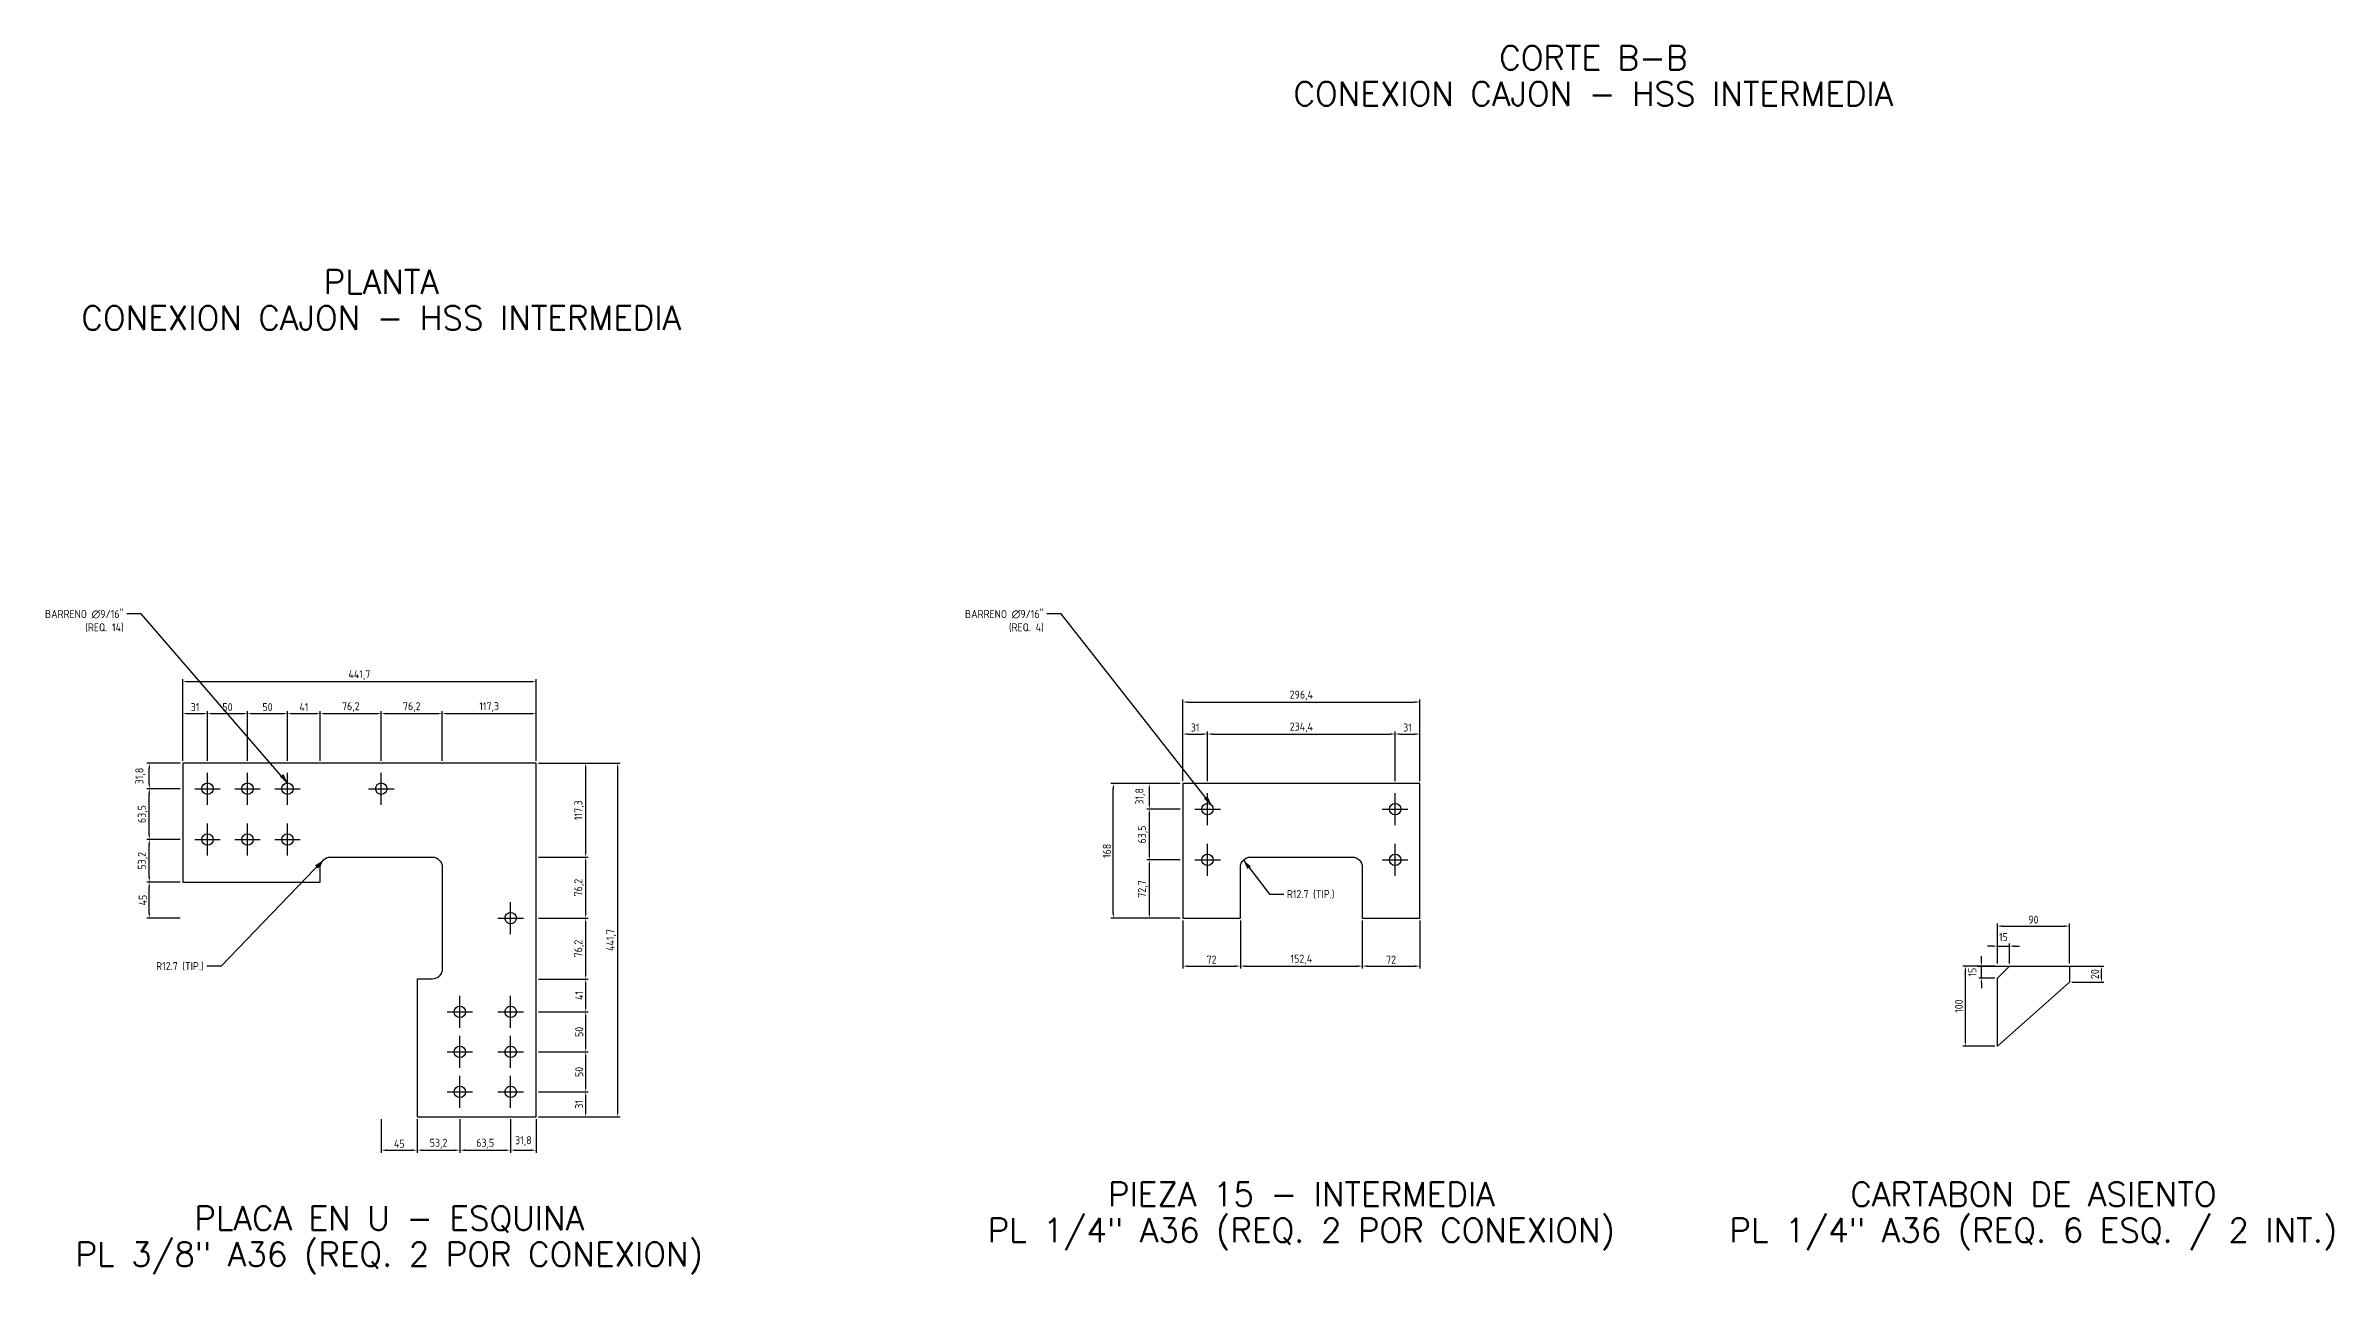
# Model space of a CAD drawing. Header units: millimetres. Extents: x -550 to 4085, y -3395 to 470.
# Drawn here: x -419 to 2440, y -3395 to -1860 of the extents above; entities that cross this region are included whole.
import ezdxf

# ---------------------------------------------------------------- set-up
doc = ezdxf.new("R2010")
doc.units = ezdxf.units.MM
doc.header["$LTSCALE"] = 5
doc.linetypes.add('CENTER', pattern=[50.8, 31.75, -6.35, 6.35, -6.35])
doc.layers.add('TRAZO-01', color=8, linetype='Continuous')
doc.layers.add('TRAZOS-01', color=8, linetype='Continuous')
doc.styles.add('ISO Proportional', font='isocp.shx')
doc.styles.add('X200-000', font='simplex.shx')
doc.dimstyles.new('STD 05', dxfattribs={"dimscale": 5, "dimtxt": 2, "dimasz": 1.25, "dimexe": 0.625, "dimexo": 0.625, "dimtad": 1, "dimzin": 12, "dimtxsty": 'ISO Proportional', "dimcen": 2.5, "dimclrt": 2, "dimazin": 3, "dimtfac": 1, "dimtmove": 0, "dimatfit": 1})

msp = doc.modelspace()

# ---------------------------------------------------------------- linework, layer by layer
at = {"layer": 'TRAZOS-01', "color": 2}
for p, q in [((-300, -2570), (-318, -2570)), ((-117.2, -2781.2), (-300, -2570)), ((850, -2570), (832, -2570)), ((1037.852, -2808.748), (850, -2570)), ((-72.5, -2877.5), (-200, -3010)), ((1077.5, -2877.5), (1110, -2920)), ((1110, -2920), (1128, -2920)), ((-200, -3010), (-218, -3010))]:
    msp.add_line(p, q, dxfattribs=at)
at = {"layer": 'TRAZOS-01', "color": 1, "linetype": 'CENTER'}
for p, q in [((-217.2, -2808.3), (-217.2, -2768.3)), ((-167.2, -2808.3), (-167.2, -2768.3)), ((-117.2, -2808.3), (-117.2, -2768.3)), ((0, -2808.3), (0, -2768.3)), ((-233.2, -2788.3), (-201.2, -2788.3)), ((-183.2, -2788.3), (-151.2, -2788.3)), ((-133.2, -2788.3), (-101.2, -2788.3)), ((-16, -2788.3), (16, -2788.3)), ((1032.8, -2833.8), (1032.8, -2793.8)), ((1267.2, -2833.8), (1267.2, -2793.8)), ((1016.8, -2813.8), (1048.8, -2813.8)), ((1251.2, -2813.8), (1283.2, -2813.8)), ((-233.2, -2851.8), (-201.2, -2851.8)), ((-217.2, -2871.8), (-217.2, -2831.8)), ((-183.2, -2851.8), (-151.2, -2851.8)), ((-167.2, -2871.8), (-167.2, -2831.8)), ((-133.2, -2851.8), (-101.2, -2851.8)), ((-117.2, -2871.8), (-117.2, -2831.8)), ((1032.8, -2897.3), (1032.8, -2857.3)), ((1267.2, -2897.3), (1267.2, -2857.3)), ((1016.8, -2877.3), (1048.8, -2877.3)), ((1251.2, -2877.3), (1283.2, -2877.3)), ((161.7, -2970), (161.7, -2930)), ((145.7, -2950), (177.7, -2950)), ((1995, -3010), (2130, -3010)), ((98.2, -3087.2), (98.2, -3047.2)), ((161.7, -3087.2), (161.7, -3047.2)), ((82.2, -3067.2), (114.2, -3067.2)), ((145.7, -3067.2), (177.7, -3067.2)), ((98.2, -3137.2), (98.2, -3097.2)), ((161.7, -3137.2), (161.7, -3097.2)), ((82.2, -3117.2), (114.2, -3117.2)), ((145.7, -3117.2), (177.7, -3117.2)), ((82.2, -3167.2), (114.2, -3167.2)), ((98.2, -3187.2), (98.2, -3147.2)), ((145.7, -3167.2), (177.7, -3167.2)), ((161.7, -3187.2), (161.7, -3147.2))]:
    msp.add_line(p, q, dxfattribs=at)
at = {"layer": 'TRAZOS-01', "color": 41}
for points in [[(-248.2, -2905), (-76.2, -2905), (-76.2, -2886.5, -0.41421356), (-63.5, -2873.8), (63.5, -2873.8, -0.41421356), (76.2, -2886.5), (76.2, -3013.5, -0.41421356), (63.5, -3026.2), (45, -3026.2), (45, -3198.2), (193.5, -3198.2), (193.5, -2756.5), (-248.2, -2756.5)], [(1001.8, -2950), (1073.8, -2950), (1073.8, -2886.5, -0.41421356), (1086.5, -2873.8), (1213.5, -2873.8, -0.41421356), (1226.2, -2886.5), (1226.2, -2950), (1298.2, -2950), (1298.2, -2782), (1001.8, -2782)]]:
    msp.add_lwpolyline(points, format="xyb", close=True, dxfattribs=at)
msp.add_lwpolyline([(2035, -3010), (2110, -3010), (2110, -3030), (2020, -3110), (2020, -3025)], close=True, dxfattribs=at)
at = {"layer": 'TRAZOS-01', "color": 3}
for centre in [(-217.2, -2788.3), (-167.2, -2788.3), (-117.2, -2788.3), (0, -2788.3), (1032.8, -2813.8), (1267.2, -2813.8), (-217.2, -2851.8), (-167.2, -2851.8), (-117.2, -2851.8), (1032.8, -2877.3), (1267.2, -2877.3), (161.7, -2950), (98.2, -3067.2), (161.7, -3067.2), (98.2, -3117.2), (161.7, -3117.2), (98.2, -3167.2), (161.7, -3167.2)]:
    msp.add_circle(centre, 7.145, dxfattribs=at)
at = {"layer": 'TRAZOS-01', "color": 2}
for points in [[(-117.2, -2781.15), (-122.32, -2769.942), (-126.752, -2773.365)], [(1037.852, -2808.748), (1028.231, -2801.048), (1032.632, -2797.586)], [(-72.5, -2877.5), (-82.838, -2884.205), (-78.803, -2888.088)], [(1077.5, -2877.5), (1082.565, -2888.733), (1087.014, -2885.331)]]:
    msp.add_solid(points, dxfattribs=at)

# ---------------------------------------------------------------- texts
at = {"layer": 'TRAZO-01', "color": 7, "char_height": 30, "attachment_point": 2, "style": 'X200-000'}
for s, insert in [('CORTE B-B', (1515, -1860)), ('CONEXION CAJON - HSS INTERMEDIA', (1515, -1905)), ('PLANTA', (0, -2140)), ('CONEXION CAJON - HSS INTERMEDIA', (0, -2185)), ('PIEZA 15 - INTERMEDIA', (1150, -3280)), ('CARTABON DE ASIENTO', (2065, -3280)), ('PLACA EN U - ESQUINA', (10, -3310)), ('PL 1/4" A36 (REQ. 2 POR CONEXION)', (1150, -3325)), ('PL 1/4" A36 (REQ. 6 ESQ. / 2 INT.)', (2065, -3325)), ('PL 3/8" A36 (REQ. 2 POR CONEXION)', (10, -3355))]:
    msp.add_mtext(s, dxfattribs=dict(at, insert=insert))
at = {"layer": 'TRAZOS-01', "color": 2, "char_height": 10, "style": 'ISO Proportional'}
for s, insert, attachment_point in [('BARRENO ∅9/16"\\P(REQ. 14)', (-322, -2565), 3), ('BARRENO ∅9/16"\\P(REQ. 4)', (828, -2565), 3), ('R12.7 (TIP.)', (1132, -2915), 1), ('R12.7 (TIP.)', (-222, -3005), 3)]:
    msp.add_mtext(s, dxfattribs=dict(at, insert=insert, attachment_point=attachment_point))

# ---------------------------------------------------------------- dimensions: what is measured, and where the dimension line sits
at = {"layer": 'TRAZO-01'}
for base, p1, p2 in [((-248.2, -2654.5), (-248.2, -2756.5), (193.5, -2756.5)), ((-248.2, -2694.5), (-248.2, -2756.5), (-217.2, -2756.5)), ((-217.2, -2694.5), (-217.2, -2756.5), (-167.2, -2756.5)), ((-167.2, -2694.5), (-167.2, -2756.5), (-117.2, -2756.5)), ((-117.2, -2694.5), (-117.2, -2756.5), (-76.2, -2756.5)), ((-76.2, -2694.5), (-76.2, -2756.5), (0, -2756.5)), ((0, -2694.5), (0, -2756.5), (76.2, -2756.5)), ((76.2, -2694.5), (76.2, -2756.5), (193.5, -2756.5)), ((0, -3240), (0, -3198.2), (45, -3198.2)), ((45, -3240), (45, -3198.2), (98.2, -3198.2)), ((98.2, -3240), (98.2, -3198.2), (161.7, -3198.2)), ((161.7, -3240), (161.7, -3198.2), (193.5, -3198.2))]:
    msp.add_linear_dim(base=base, p1=p1, p2=p2, dimstyle='STD 05', override={"dimrnd": 0.01}, dxfattribs=at).render()
for base, p1, p2 in [((1001.8, -2680), (1001.8, -2782), (1298.2, -2782)), ((1001.8, -2720), (1001.8, -2782), (1032.8, -2782)), ((1032.8, -2720), (1032.8, -2782), (1267.2, -2782)), ((1267.2, -2720), (1267.2, -2782), (1298.2, -2782)), ((1001.8, -3010), (1001.8, -2950), (1073.8, -2950)), ((1073.8, -3010), (1073.8, -2950), (1226.2, -2950)), ((1226.2, -3010), (1226.2, -2950), (1298.2, -2950)), ((2020, -2985), (2020, -3010), (2035, -3010)), ((2020, -2960), (2020, -3010), (2110, -3010))]:
    msp.add_linear_dim(base=base, p1=p1, p2=p2, dimstyle='STD 05', dxfattribs=at).render()
for base, p1, p2 in [((-290, -2788.3), (-248.2, -2788.3), (-248.2, -2756.5)), ((255.5, -2873.8), (193.5, -2873.8), (193.5, -2756.5)), ((295.5, -3198.2), (193.5, -3198.2), (193.5, -2756.5)), ((-290, -2851.8), (-248.2, -2851.8), (-248.2, -2788.3)), ((-290, -2905), (-248.2, -2905), (-248.2, -2851.8)), ((255.5, -2950), (193.5, -2950), (193.5, -2873.8)), ((-290, -2950), (-248.2, -2950), (-248.2, -2905)), ((255.5, -3026.2), (193.5, -3026.2), (193.5, -2950)), ((255.5, -3067.2), (193.5, -3067.2), (193.5, -3026.2)), ((255.5, -3117.2), (193.5, -3117.2), (193.5, -3067.2)), ((255.5, -3167.2), (193.5, -3167.2), (193.5, -3117.2)), ((255.5, -3198.2), (193.5, -3198.2), (193.5, -3167.2))]:
    msp.add_linear_dim(base=base, p1=p1, p2=p2, angle=90, dimstyle='STD 05', override={"dimrnd": 0.01}, dxfattribs=at).render()
for base, p1, p2 in [((915, -2950), (1001.8, -2950), (1001.8, -2782)), ((960, -2813.8), (1001.8, -2813.8), (1001.8, -2782)), ((960, -2877.3), (1001.8, -2877.3), (1001.8, -2813.8)), ((960, -2950), (1001.8, -2950), (1001.8, -2877.3)), ((2000, -3025), (2020, -3025), (2020, -3010)), ((1980, -3110), (2020, -3110), (2020, -3010)), ((2150, -3030), (2110, -3030), (2110, -3010))]:
    msp.add_linear_dim(base=base, p1=p1, p2=p2, angle=90, dimstyle='STD 05', dxfattribs=at).render()

doc.saveas('drawing.dxf')
